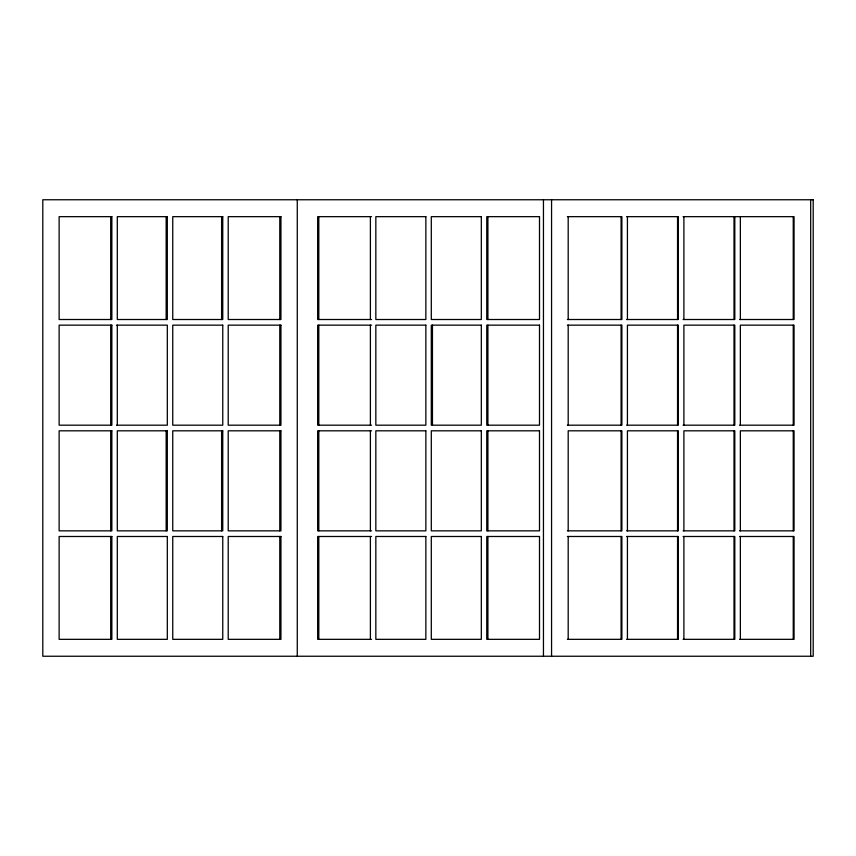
<?xml version="1.0" encoding="UTF-8"?>
<svg xmlns="http://www.w3.org/2000/svg" width="856" height="856" viewBox="0 0 856 856"><rect width="100%" height="100%" fill="white"/><g stroke="black" fill="none" stroke-linecap="round" stroke-linejoin="round"><path stroke-width="1.28" d="M371.547 216.664L317.662 216.664L317.662 319.513L371.547 319.513M567.378 216.664L621.884 216.664L621.884 319.513L567.378 319.513M626.624 216.664L678.348 216.664L678.348 319.513L626.624 319.513M683.088 216.664L794.058 216.664L794.058 319.513L739.552 319.513M683.088 319.513L734.812 319.513L734.812 216.664M116.469 325.152L167.316 325.152L167.316 425.186L116.469 425.186M371.547 325.152L317.662 325.152L317.662 425.186L371.547 425.186M567.378 325.152L621.884 325.152L621.884 425.186L567.378 425.186M626.624 425.186L678.348 425.186L678.348 325.152L627.427 325.152L627.427 425.186M683.088 425.186L734.812 425.186L734.812 325.152L683.89 325.152L683.89 425.186M739.552 425.186L794.058 425.186L794.058 325.152L740.354 325.152L740.354 425.186M371.547 430.814L317.662 430.814L317.662 530.848L371.547 530.848M567.378 530.848L621.884 530.848L621.884 430.814L568.191 430.814L568.191 530.848M626.624 530.848L678.348 530.848L678.348 430.814L627.427 430.814L627.427 530.848M683.088 530.848L734.812 530.848L734.812 430.814L683.89 430.814L683.89 530.848M739.552 530.848L794.058 530.848L794.058 430.814L740.354 430.814L740.354 530.848M371.547 536.487L317.662 536.487L317.662 639.336L371.547 639.336M567.378 536.487L621.884 536.487L621.884 639.336L567.378 639.336M626.624 536.487L678.348 536.487L678.348 639.336L626.624 639.336M683.088 536.487L734.812 536.487L734.812 639.336L683.088 639.336M739.552 536.487L794.058 536.487L794.058 639.336L739.552 639.336M810.686 199.758L810.686 656.242M793.245 216.664L793.245 319.513M793.245 325.152L793.245 425.186M793.245 430.814L793.245 530.848M793.245 536.487L793.245 639.336M740.354 216.664L740.354 319.513M740.354 536.487L740.354 639.336M734.009 216.664L734.009 319.513M734.009 325.152L734.009 425.186M734.009 430.814L734.009 530.848M734.009 536.487L734.009 639.336M683.89 216.664L683.89 319.513M683.89 536.487L683.89 639.336M677.545 216.664L677.545 319.513M677.545 325.152L677.545 425.186M677.545 430.814L677.545 530.848M677.545 536.487L677.545 639.336M627.427 216.664L627.427 319.513M627.427 536.487L627.427 639.336M621.082 216.664L621.082 319.513M621.082 325.152L621.082 425.186M621.082 430.814L621.082 530.848M621.082 536.487L621.082 639.336M568.191 216.664L568.191 319.513M568.191 325.152L568.191 425.186M568.191 536.487L568.191 639.336M551.564 199.758L551.564 656.242M543.453 199.758L543.453 656.242M487.909 216.664L487.909 319.513M487.909 325.152L487.909 425.186M487.909 430.814L487.909 530.848M487.909 536.487L487.909 639.336M432.451 325.152L432.451 425.186M370.391 216.664L370.391 319.513M370.391 325.152L370.391 425.186M370.391 430.814L370.391 530.848M370.391 536.487L370.391 639.336M318.807 216.664L318.807 319.513M318.807 325.152L318.807 425.186M318.807 430.814L318.807 530.848M318.807 536.487L318.807 639.336M297.267 199.758L297.267 656.242M279.784 216.664L279.784 319.513M279.784 325.152L279.784 425.186M279.784 430.814L279.784 530.848M279.784 536.487L279.784 639.336M221.608 216.664L221.608 319.513M221.608 430.814L221.608 530.848M166.16 216.664L166.16 319.513M166.16 430.814L166.16 530.848M117.304 325.152L117.304 425.186M110.702 216.664L110.702 319.513M110.702 325.152L110.702 425.186M110.702 430.814L110.702 530.848M110.702 536.487L110.702 639.336M813.2 199.758L42.8 199.758L42.8 656.242L813.2 656.242L813.2 199.758M111.858 216.664L59.128 216.664L59.128 319.513L111.858 319.513L111.858 216.664M167.316 216.664L117.304 216.664L117.304 319.513L167.316 319.513L167.316 216.664M222.763 216.664L172.751 216.664L172.751 319.513L222.763 319.513L222.763 216.664M280.939 216.664L228.21 216.664L228.21 319.513L280.939 319.513L280.939 216.664M425.86 216.664L375.838 216.664L375.838 319.513L425.86 319.513L425.86 216.664M481.318 216.664L431.296 216.664L431.296 319.513L481.318 319.513L481.318 216.664M539.505 216.664L486.764 216.664L486.764 319.513L539.505 319.513L539.505 216.664M111.858 325.152L59.128 325.152L59.128 425.186L111.858 425.186L111.858 325.152M222.763 325.152L172.751 325.152L172.751 425.186L222.763 425.186L222.763 325.152M280.939 325.152L228.21 325.152L228.21 425.186L280.939 425.186L280.939 325.152M425.86 325.152L375.838 325.152L375.838 425.186L425.86 425.186L425.86 325.152M481.318 325.152L431.296 325.152L431.296 425.186L481.318 425.186L481.318 325.152M539.505 325.152L486.764 325.152L486.764 425.186L539.505 425.186L539.505 325.152M111.858 430.814L59.128 430.814L59.128 530.848L111.858 530.848L111.858 430.814M167.316 430.814L117.304 430.814L117.304 530.848L167.316 530.848L167.316 430.814M222.763 430.814L172.751 430.814L172.751 530.848L222.763 530.848L222.763 430.814M280.939 430.814L228.21 430.814L228.21 530.848L280.939 530.848L280.939 430.814M425.86 430.814L375.838 430.814L375.838 530.848L425.86 530.848L425.86 430.814M481.318 430.814L431.296 430.814L431.296 530.848L481.318 530.848L481.318 430.814M539.505 430.814L486.764 430.814L486.764 530.848L539.505 530.848L539.505 430.814M111.858 536.487L59.128 536.487L59.128 639.336L111.858 639.336L111.858 536.487M167.316 536.487L117.304 536.487L117.304 639.336L167.316 639.336L167.316 536.487M222.763 536.487L172.751 536.487L172.751 639.336L222.763 639.336L222.763 536.487M280.939 536.487L228.21 536.487L228.21 639.336L280.939 639.336L280.939 536.487M425.86 536.487L375.838 536.487L375.838 639.336L425.86 639.336L425.86 536.487M481.318 536.487L431.296 536.487L431.296 639.336L481.318 639.336L481.318 536.487M539.505 536.487L486.764 536.487L486.764 639.336L539.505 639.336L539.505 536.487"/></g></svg>
